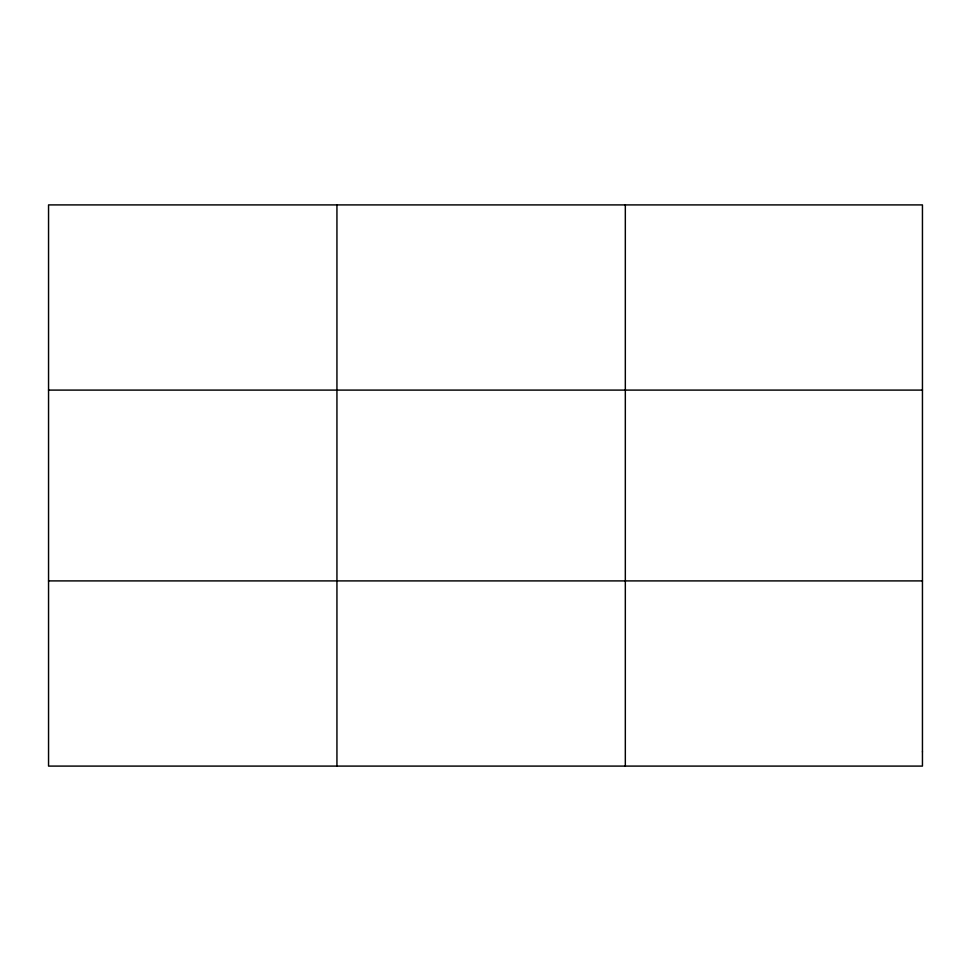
<?xml version="1.0" encoding="UTF-8"?>
<svg xmlns="http://www.w3.org/2000/svg" width="971" height="971" viewBox="0 0 971 971"><rect width="100%" height="100%" fill="white"/><g stroke="black" fill="none" stroke-linecap="round" stroke-linejoin="round"><path stroke-width="1.46" d="M336.937 204.905L336.937 766.095M625.324 204.905L625.324 766.095M48.55 390.099L922.45 390.099M48.55 580.901L922.45 580.901M922.45 751.845L922.45 766.095L48.55 766.095L48.55 204.905L922.45 204.905L922.45 751.845"/></g></svg>
